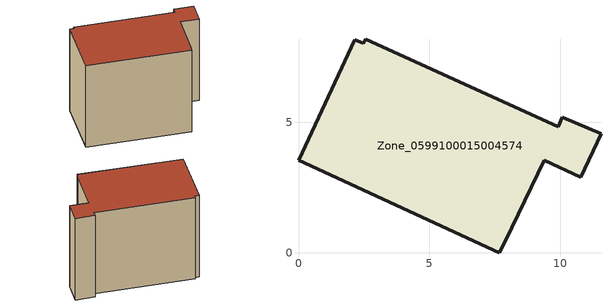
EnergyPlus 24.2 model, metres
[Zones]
Zone_0599100015004574
 floor ground (C_G): 7.91,0.44 7.66,0 0,3.53 2.14,8.15 2.48,8.02 2.57,8.18 9.92,4.82 10.09,5.18 11.56,4.55 10.78,2.9 9.4,3.54 z0.96
 wall outside (C_F): 7.66,0 7.91,0.44 9.4,3.54 10.78,2.9 11.56,4.55 10.09,5.18 9.92,4.82 2.57,8.18 2.48,8.02 2.14,8.15 0,3.53 7.66,0 z0.96:8.62
 roof outside (C_R): 2.48,8.02 2.14,8.15 0,3.53 7.66,0 7.91,0.44 9.4,3.54 10.78,2.9 11.56,4.55 10.09,5.18 9.92,4.82 2.57,8.18 z8.62
[BUILDING]
Pand.0599100015004574: North Axis=0; Terrain=City; Loads Convergence Tolerance Value=0.04; Temperature Convergence Tolerance Value=0.4; Solar Distribution=FullExterior; Maximum Number of Warmup Days=25; Minimum Number of Warmup Days=1
[Site:Location]
Rotterdam.The.Hague.AP_ZH_NLD Design_Conditions: Latitude=51.96; Longitude=4.45; Time Zone=1; Elevation=-4.5
[SITE:GROUNDTEMPERATURE:BUILDINGSURFACE]
18, 18, 18, 18, 18, 18, 18, 18, 18, 18, 18, 18
[MATERIAL] Thermal Absorptance=0.9; Solar Absorptance=0.7; Visible Absorptance=0.7
Name | Roughness | Thickness | Conductivity | Density | Specific Heat
G.TI.1965-1974 | MediumSmooth | 0.15 | 0.882353 | 540 | 1210
F.TI.1965-1974 | Rough | 0.3 | 0.697674 | 1920 | 840
R.TI.1965-1974 | MediumRough | 0.2 | 0.232558 | 1500 | 1000
[CONSTRUCTION]
C_G: G.TI.1965-1974
C_F: F.TI.1965-1974
C_R: R.TI.1965-1974
[ZONE]
Zone_0599100015004574: Type=1; Multiplier=1; Ceiling Height=Autocalculate; Volume=Autocalculate; Floor Area=autocalculate; Part of Total Floor Area=Yes
[ZONEINFILTRATION:DESIGNFLOWRATE]
Infil_Zone_0599100015004574: Zone or ZoneList or Space or SpaceList=Zone_0599100015004574; Schedule=AlwaysOn; Design Flow Rate Calculation Method=Flow/Area; Flow Rate per Floor Area=0.003; Constant Term Coefficient=1; Temperature Term Coefficient=0; Velocity Term Coefficient=0; Velocity Squared Term Coefficient=0
[HVACTEMPLATE:ZONE:IDEALLOADSAIRSYSTEM]
Zone_0599100015004574: Maximum Heating Supply Air Temperature=50; Minimum Cooling Supply Air Temperature=13; Maximum Heating Supply Air Humidity Ratio=0.0156; Minimum Cooling Supply Air Humidity Ratio=0.0077; Heating Limit=NoLimit; Cooling Limit=NoLimit; Dehumidification Control Type=ConstantSensibleHeatRatio; Cooling Sensible Heat Ratio=0.7; Dehumidification Setpoint=60; Humidification Control Type=None; Humidification Setpoint=30; Outdoor Air Method=None; Outdoor Air Flow Rate per Person=0.00944; Outdoor Air Flow Rate per Zone Floor Area=0; Outdoor Air Flow Rate per Zone=0; Demand Controlled Ventilation Type=None; Outdoor Air Economizer Type=NoEconomizer; Heat Recovery Type=None; Sensible Heat Recovery Effectiveness=0.7; Latent Heat Recovery Effectiveness=0.65
[ZONECONTROL:THERMOSTAT]
ThermostatControl_Zone_0599100015004574: Zone or ZoneList=Zone_0599100015004574; Control Type Schedule=DualSetpointControlType; Control 1=Thermostat_Zone_0599100015004574; Temperature Difference Between Cutout And Setpoint=0
[THERMOSTATSETPOINT:DUALSETPOINT]
Thermostat_Zone_0599100015004574: Heating Setpoint Temperature Schedule=HeatingSetpoint_Zone_0599100015004574; Cooling Setpoint Temperature Schedule=CoolingSetpoint_Zone_0599100015004574
[SCHEDULE:COMPACT]
HeatingSetpoint_Zone_0599100015004574: Through: 12/31, For: AllDays, Until: 24:00, 21
CoolingSetpoint_Zone_0599100015004574: Through: 12/31, For: AllDays, Until: 24:00, 24
DualSetpointControlType: Through: 12/31, For: AllDays, Until: 24:00, 4
AlwaysOn: Through: 12/31, For: AllDays, Until: 24:00, 1
